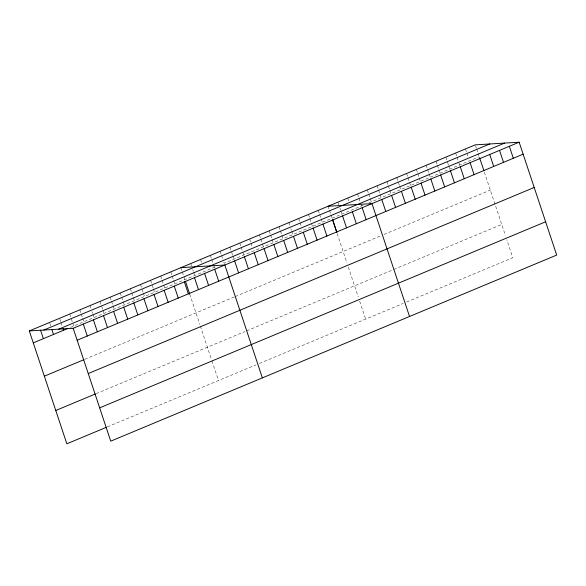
<?xml version="1.0" encoding="UTF-8"?>
<svg xmlns="http://www.w3.org/2000/svg" width="586" height="586" viewBox="0 0 586 586"><rect width="100%" height="100%" fill="white"/><g stroke="black" fill="none" stroke-linecap="round" stroke-linejoin="round"><path stroke-width="0.44" stroke-dasharray="2.93 2.2" d="M70.342 327.42L215.978 266.652M363.144 205.246L224.152 263.246L223.017 259.825M368.865 202.859L478.425 157.143M84.787 359.313L234.407 296.882M235.228 296.545L380.761 235.814M384.035 234.451L490.321 190.106M96.199 393.624L245.007 331.53M246.64 330.848L392.994 269.787M393.807 269.443L501.733 224.409M107.282 426.923L256.082 364.829M259.356 363.466L403.249 303.423M406.523 302.061L512.809 257.708L506.846 239.784M475.546 145.702L476.403 148.258M476.682 149.115L477.824 152.536M478.103 153.386L479.245 156.806M484.358 172.174L505.425 235.513M465.452 148.939L466.588 152.353M466.874 153.21L468.009 156.623M455.644 153.034L456.78 156.447M457.065 157.304L459.622 164.988M445.829 157.129L448.385 164.812M448.671 165.67L449.806 169.083M436.021 161.216L437.156 164.637M437.442 165.494L438.577 168.907M438.863 169.764L439.998 173.178M426.205 165.311L427.348 168.731M427.626 169.581L428.769 173.002M429.047 173.859L430.19 177.272M416.397 169.405L417.532 172.826M417.818 173.676L418.953 177.097M419.239 177.946L420.374 181.367M406.589 173.5L407.724 176.921M408.01 177.77L410.566 185.462M396.773 177.595L399.33 185.286M399.615 186.136L400.751 189.556M386.965 181.689L388.1 185.103M388.386 185.96L389.522 189.373M389.807 190.23L390.943 193.651M377.15 185.784L378.292 189.197M378.571 190.054L379.706 193.468M379.992 194.325L381.127 197.738M367.341 189.879L368.477 193.292M368.762 194.149L369.898 197.563M370.184 198.42L371.319 201.833M357.533 193.973L358.669 197.387M358.947 198.244L360.368 202.514M360.654 203.364L361.511 205.928M347.718 198.061L348.853 201.481M337.91 202.155L338.759 204.719M339.895 208.14L340.466 209.847M340.752 210.696L341.887 214.117M328.094 206.25L329.229 209.671M329.515 210.52L330.651 213.941M330.936 214.791L332.072 218.212M337.184 233.58L346.956 262.946M348.311 267.033L358.258 296.919M359.679 301.189L365.642 319.121M318.286 210.345L319.421 213.765M319.707 214.615L320.842 218.036M321.128 218.886L322.263 222.306M308.47 214.439L309.613 217.853M309.891 218.71L312.455 226.401M298.662 218.534L299.798 221.948M300.083 222.805L301.219 226.218M288.854 222.629L289.704 225.192M290.839 228.606L291.41 230.313M291.696 231.17L292.832 234.583M279.039 226.723L280.174 230.137M280.46 230.994L281.595 234.407M281.881 235.264L283.016 238.678M269.23 230.811L270.366 234.232M270.651 235.089L271.787 238.502M272.072 239.359L273.208 242.772M259.415 234.905L260.558 238.326M260.836 239.176L263.392 246.867M249.607 239L250.742 242.421M251.028 243.271L252.163 246.691M239.799 243.095L240.934 246.516M241.22 247.365L243.776 255.056M229.983 247.189L232.539 254.881M232.825 255.73L233.96 259.151M220.175 251.284L221.31 254.698M221.596 255.555L222.731 258.968M210.359 255.379L211.495 258.792M211.78 259.649L213.201 263.92M213.487 264.777L214.337 267.333M200.551 259.473L201.687 262.887M190.736 263.561L191.593 266.125M192.728 269.545L193.299 271.252M193.578 272.109L194.72 275.523M180.928 267.656L182.063 271.076M182.349 271.926L183.77 276.204M184.055 277.053L184.905 279.617M189.732 294.135L199.789 324.351M200.331 325.984L211.656 360.031M211.942 360.888L218.475 380.526M170.819 271.875L171.954 275.295M172.24 276.145L173.375 279.566M173.661 280.416L174.796 283.836M160.711 276.094L161.846 279.507M162.132 280.364L164.688 288.056M150.602 280.313L153.158 287.997M153.444 288.854L154.579 292.268M140.494 284.532L143.05 292.216M143.336 293.073L144.471 296.487M130.385 288.744L131.52 292.165M131.806 293.022L132.941 296.435M133.227 297.292L134.362 300.706M120.276 292.963L121.412 296.384M121.698 297.234L122.833 300.655M123.119 301.504L124.254 304.925M110.168 297.183L111.303 300.603M111.589 301.453L112.724 304.874M113.01 305.724L114.145 309.144M100.059 301.402L102.616 309.086M102.902 309.943L104.037 313.364M89.951 305.621L90.801 308.185M91.943 311.598L92.507 313.305M92.793 314.162L93.928 317.575M79.843 309.833L80.978 313.254M81.264 314.111L82.399 317.524M82.685 318.381L83.82 321.795M69.734 314.052L73.711 326.014M59.911 319.128L60.761 321.692M61.047 322.542L62.182 325.963M49.803 323.347L50.652 325.904"/><path stroke-width="0.88" d="M29.3 330.929L475.261 144.845L519.152 142.208L556.7 255.071L110.739 441.155L73.191 328.292L29.3 330.929L66.848 443.792L106.44 427.275M43.782 330.057L489.75 143.973M58.71 329.156L504.671 143.079M33.277 342.883L67.815 328.475M73.191 328.292L519.152 142.208M77.169 340.246L523.13 154.169M44.353 376.183L83.945 359.665M88.244 373.546L534.212 187.469M55.765 410.493L95.357 393.975M99.657 407.856L545.625 221.772M328.094 206.25L371.985 203.613L409.533 316.484M180.928 267.656L224.819 265.019L262.367 377.889M509.344 146.302L513.321 158.264M499.528 150.397L503.513 162.351M489.72 154.492L493.698 166.446M479.524 157.656L483.89 170.541M470.097 162.674L474.074 174.635M460.288 166.768L464.266 178.73M450.473 170.863L454.458 182.825M440.665 174.958L444.642 186.919M430.857 179.052L434.834 191.014M421.041 183.147L425.018 195.109M411.233 187.242L415.21 199.196M401.417 191.336L405.395 203.291M391.609 195.424L395.587 207.385M381.794 199.518L385.778 211.48M362.177 207.708L366.155 219.669M352.362 211.802L356.339 223.764M342.554 215.897L346.531 227.859M332.738 219.992L336.723 231.946M332.643 219.918L336.906 232.723M322.93 224.086L326.907 236.041M313.122 228.174L317.099 240.135M303.306 232.268L307.284 244.23M293.498 236.363L297.476 248.325M283.683 240.458L287.66 252.42M273.874 244.552L277.852 256.514M264.066 248.647L268.044 260.609M254.251 252.742L258.228 264.696M244.443 256.836L248.42 268.791M234.627 260.931L238.605 272.886M214.71 269.238L218.688 281.199M204.602 273.457L208.579 285.419M194.493 277.676L198.471 289.638M185.476 281.324L189.732 294.135M184.385 281.895L188.362 293.85M174.276 286.107L178.254 298.069M164.168 290.326L168.145 302.288M154.059 294.546L158.037 306.507M143.951 298.765L147.928 310.726M133.842 302.984L137.82 314.938M123.734 307.203L127.711 319.158M113.625 311.415L117.603 323.377M103.517 315.634L107.494 327.596M93.408 319.853L97.386 331.815M83.3 324.073L87.277 336.034M63.039 328.526L63.603 330.233M51.788 329.325L53.494 334.452M40.544 330.123L43.386 338.664"/></g></svg>
